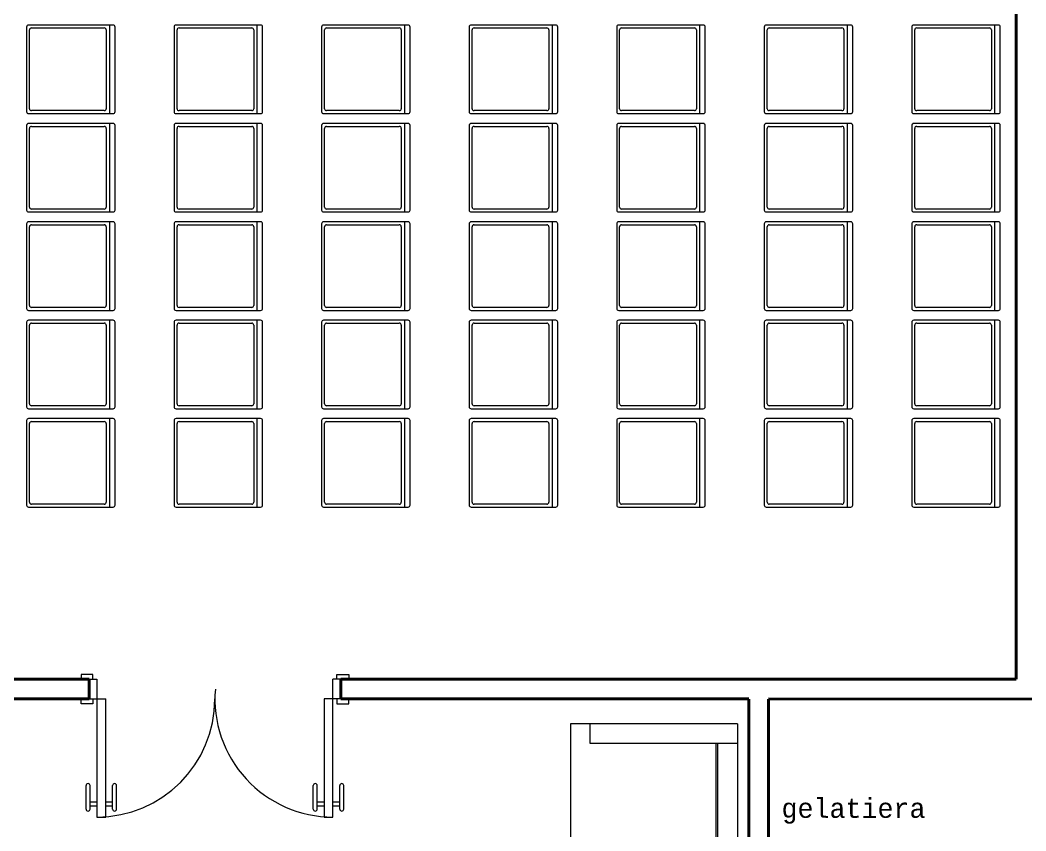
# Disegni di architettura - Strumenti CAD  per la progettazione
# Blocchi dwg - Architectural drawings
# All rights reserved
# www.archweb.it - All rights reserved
# Model space of a CAD drawing. Header units: millimetres. Extents: x 315.9 to 351.7, y 164.8 to 191.
# Drawn here: x 327.54 to 332.66, y 174.14 to 178.26 of the extents above; entities that cross this region are included whole.
import ezdxf

# ---------------------------------------------------------------- set-up
doc = ezdxf.new("R2010")
doc.units = ezdxf.units.MM
doc.linetypes.add('DASHED2', pattern=[9.525, 6.35, -3.175])
for name, color, linetype, lineweight in [('ARREDI attrezzature - furniture', 175, 'Continuous', 9), ('MURATURA sezioni - section wall', 7, 'Continuous', 40), ('PORTE finestre - doors windows', 252, 'Continuous', 5), ('PROIEZIONI finissime - fine lines', 251, 'Continuous', 9)]:
    doc.layers.add(name, color=color, linetype=linetype, lineweight=lineweight)
doc.layers.add('SCRITTE - txt', color=252, linetype='Continuous')
doc.styles.add('LUCIDA', font='lucon.TTF')

msp = doc.modelspace()

# ---------------------------------------------------------------- linework, layer by layer
at = {"layer": 'ARREDI attrezzature - furniture'}
for p, q in [((328.0174, 178.2349), (327.5874, 178.2349)), ((327.9985, 178.2349), (327.9985, 177.7849)), ((328.7674, 178.2349), (328.3374, 178.2349)), ((328.7485, 178.2349), (328.7485, 177.7849)), ((329.5174, 178.2349), (329.0874, 178.2349)), ((329.4985, 178.2349), (329.4985, 177.7849)), ((330.2674, 178.2349), (329.8374, 178.2349)), ((330.2485, 178.2349), (330.2485, 177.7849)), ((331.0174, 178.2349), (330.5874, 178.2349)), ((330.9985, 178.2349), (330.9985, 177.7849)), ((331.7674, 178.2349), (331.3374, 178.2349)), ((331.7485, 178.2349), (331.7485, 177.7849)), ((332.5174, 178.2349), (332.0874, 178.2349)), ((332.4985, 178.2349), (332.4985, 177.7849)), ((327.5774, 178.2249), (327.5774, 177.7949)), ((327.5924, 177.8099), (327.5924, 178.2099)), ((327.6024, 178.2199), (327.9724, 178.2199)), ((327.9824, 178.2099), (327.9824, 177.8099)), ((328.0274, 177.7949), (328.0274, 178.2249)), ((328.3274, 178.2249), (328.3274, 177.7949)), ((328.3424, 177.8099), (328.3424, 178.2099)), ((328.3524, 178.2199), (328.7224, 178.2199)), ((328.7324, 178.2099), (328.7324, 177.8099)), ((328.7774, 177.7949), (328.7774, 178.2249)), ((329.0774, 178.2249), (329.0774, 177.7949)), ((329.0924, 177.8099), (329.0924, 178.2099)), ((329.1024, 178.2199), (329.4724, 178.2199)), ((329.4824, 178.2099), (329.4824, 177.8099)), ((329.5274, 177.7949), (329.5274, 178.2249)), ((329.8274, 178.2249), (329.8274, 177.7949)), ((329.8424, 177.8099), (329.8424, 178.2099)), ((329.8524, 178.2199), (330.2224, 178.2199)), ((330.2324, 178.2099), (330.2324, 177.8099)), ((330.2774, 177.7949), (330.2774, 178.2249)), ((330.5774, 178.2249), (330.5774, 177.7949)), ((330.5924, 177.8099), (330.5924, 178.2099)), ((330.6024, 178.2199), (330.9724, 178.2199)), ((330.9824, 178.2099), (330.9824, 177.8099)), ((331.0274, 177.7949), (331.0274, 178.2249)), ((331.3274, 178.2249), (331.3274, 177.7949)), ((331.3424, 177.8099), (331.3424, 178.2099)), ((331.3524, 178.2199), (331.7224, 178.2199)), ((331.7324, 178.2099), (331.7324, 177.8099)), ((331.7774, 177.7949), (331.7774, 178.2249)), ((332.0774, 178.2249), (332.0774, 177.7949)), ((332.0924, 177.8099), (332.0924, 178.2099)), ((332.1024, 178.2199), (332.4724, 178.2199)), ((332.4824, 178.2099), (332.4824, 177.8099)), ((332.5274, 177.7949), (332.5274, 178.2249)), ((327.5874, 177.7849), (328.0174, 177.7849)), ((327.9724, 177.7999), (327.6024, 177.7999)), ((328.3374, 177.7849), (328.7674, 177.7849)), ((328.7224, 177.7999), (328.3524, 177.7999)), ((329.0874, 177.7849), (329.5174, 177.7849)), ((329.4724, 177.7999), (329.1024, 177.7999)), ((329.8374, 177.7849), (330.2674, 177.7849)), ((330.2224, 177.7999), (329.8524, 177.7999)), ((330.5874, 177.7849), (331.0174, 177.7849)), ((330.9724, 177.7999), (330.6024, 177.7999)), ((331.3374, 177.7849), (331.7674, 177.7849)), ((331.7224, 177.7999), (331.3524, 177.7999)), ((332.0874, 177.7849), (332.5174, 177.7849)), ((332.4724, 177.7999), (332.1024, 177.7999)), ((327.5774, 177.7249), (327.5774, 177.2949)), ((328.0174, 177.7349), (327.5874, 177.7349)), ((327.6024, 177.7199), (327.9724, 177.7199)), ((327.9985, 177.7349), (327.9985, 177.2849)), ((328.0274, 177.2949), (328.0274, 177.7249)), ((328.3274, 177.7249), (328.3274, 177.2949)), ((328.7674, 177.7349), (328.3374, 177.7349)), ((328.3524, 177.7199), (328.7224, 177.7199)), ((328.7485, 177.7349), (328.7485, 177.2849)), ((328.7774, 177.2949), (328.7774, 177.7249)), ((329.0774, 177.7249), (329.0774, 177.2949)), ((329.5174, 177.7349), (329.0874, 177.7349)), ((329.1024, 177.7199), (329.4724, 177.7199)), ((329.4985, 177.7349), (329.4985, 177.2849)), ((329.5274, 177.2949), (329.5274, 177.7249)), ((329.8274, 177.7249), (329.8274, 177.2949)), ((330.2674, 177.7349), (329.8374, 177.7349)), ((329.8524, 177.7199), (330.2224, 177.7199)), ((330.2485, 177.7349), (330.2485, 177.2849)), ((330.2774, 177.2949), (330.2774, 177.7249)), ((330.5774, 177.7249), (330.5774, 177.2949)), ((331.0174, 177.7349), (330.5874, 177.7349)), ((330.6024, 177.7199), (330.9724, 177.7199)), ((330.9985, 177.7349), (330.9985, 177.2849)), ((331.0274, 177.2949), (331.0274, 177.7249)), ((331.3274, 177.7249), (331.3274, 177.2949)), ((331.7674, 177.7349), (331.3374, 177.7349)), ((331.3524, 177.7199), (331.7224, 177.7199)), ((331.7485, 177.7349), (331.7485, 177.2849)), ((331.7774, 177.2949), (331.7774, 177.7249)), ((332.0774, 177.7249), (332.0774, 177.2949)), ((332.5174, 177.7349), (332.0874, 177.7349)), ((332.1024, 177.7199), (332.4724, 177.7199)), ((332.4985, 177.7349), (332.4985, 177.2849)), ((332.5274, 177.2949), (332.5274, 177.7249)), ((327.5924, 177.3099), (327.5924, 177.7099)), ((327.9824, 177.7099), (327.9824, 177.3099)), ((328.3424, 177.3099), (328.3424, 177.7099)), ((328.7324, 177.7099), (328.7324, 177.3099)), ((329.0924, 177.3099), (329.0924, 177.7099)), ((329.4824, 177.7099), (329.4824, 177.3099)), ((329.8424, 177.3099), (329.8424, 177.7099)), ((330.2324, 177.7099), (330.2324, 177.3099)), ((330.5924, 177.3099), (330.5924, 177.7099)), ((330.9824, 177.7099), (330.9824, 177.3099)), ((331.3424, 177.3099), (331.3424, 177.7099)), ((331.7324, 177.7099), (331.7324, 177.3099)), ((332.0924, 177.3099), (332.0924, 177.7099)), ((332.4824, 177.7099), (332.4824, 177.3099)), ((327.5874, 177.2849), (328.0174, 177.2849)), ((327.9724, 177.2999), (327.6024, 177.2999)), ((328.3374, 177.2849), (328.7674, 177.2849)), ((328.7224, 177.2999), (328.3524, 177.2999)), ((329.0874, 177.2849), (329.5174, 177.2849)), ((329.4724, 177.2999), (329.1024, 177.2999)), ((329.8374, 177.2849), (330.2674, 177.2849)), ((330.2224, 177.2999), (329.8524, 177.2999)), ((330.5874, 177.2849), (331.0174, 177.2849)), ((330.9724, 177.2999), (330.6024, 177.2999)), ((331.3374, 177.2849), (331.7674, 177.2849)), ((331.7224, 177.2999), (331.3524, 177.2999)), ((332.0874, 177.2849), (332.5174, 177.2849)), ((332.4724, 177.2999), (332.1024, 177.2999)), ((327.5774, 177.2249), (327.5774, 176.7949)), ((328.0174, 177.2349), (327.5874, 177.2349)), ((327.5924, 176.8099), (327.5924, 177.2099)), ((327.6024, 177.2199), (327.9724, 177.2199)), ((327.9824, 177.2099), (327.9824, 176.8099)), ((327.9985, 177.2349), (327.9985, 176.7849)), ((328.0274, 176.7949), (328.0274, 177.2249)), ((328.3274, 177.2249), (328.3274, 176.7949)), ((328.7674, 177.2349), (328.3374, 177.2349)), ((328.3424, 176.8099), (328.3424, 177.2099)), ((328.3524, 177.2199), (328.7224, 177.2199)), ((328.7324, 177.2099), (328.7324, 176.8099)), ((328.7485, 177.2349), (328.7485, 176.7849)), ((328.7774, 176.7949), (328.7774, 177.2249)), ((329.0774, 177.2249), (329.0774, 176.7949)), ((329.5174, 177.2349), (329.0874, 177.2349)), ((329.0924, 176.8099), (329.0924, 177.2099)), ((329.1024, 177.2199), (329.4724, 177.2199)), ((329.4824, 177.2099), (329.4824, 176.8099)), ((329.4985, 177.2349), (329.4985, 176.7849)), ((329.5274, 176.7949), (329.5274, 177.2249)), ((329.8274, 177.2249), (329.8274, 176.7949)), ((330.2674, 177.2349), (329.8374, 177.2349)), ((329.8424, 176.8099), (329.8424, 177.2099)), ((329.8524, 177.2199), (330.2224, 177.2199)), ((330.2324, 177.2099), (330.2324, 176.8099)), ((330.2485, 177.2349), (330.2485, 176.7849)), ((330.2774, 176.7949), (330.2774, 177.2249)), ((330.5774, 177.2249), (330.5774, 176.7949)), ((331.0174, 177.2349), (330.5874, 177.2349)), ((330.5924, 176.8099), (330.5924, 177.2099)), ((330.6024, 177.2199), (330.9724, 177.2199)), ((330.9824, 177.2099), (330.9824, 176.8099)), ((330.9985, 177.2349), (330.9985, 176.7849)), ((331.0274, 176.7949), (331.0274, 177.2249)), ((331.3274, 177.2249), (331.3274, 176.7949)), ((331.7674, 177.2349), (331.3374, 177.2349)), ((331.3424, 176.8099), (331.3424, 177.2099)), ((331.3524, 177.2199), (331.7224, 177.2199)), ((331.7324, 177.2099), (331.7324, 176.8099)), ((331.7485, 177.2349), (331.7485, 176.7849)), ((331.7774, 176.7949), (331.7774, 177.2249)), ((332.0774, 177.2249), (332.0774, 176.7949)), ((332.5174, 177.2349), (332.0874, 177.2349)), ((332.0924, 176.8099), (332.0924, 177.2099)), ((332.1024, 177.2199), (332.4724, 177.2199)), ((332.4824, 177.2099), (332.4824, 176.8099)), ((332.4985, 177.2349), (332.4985, 176.7849)), ((332.5274, 176.7949), (332.5274, 177.2249)), ((327.9724, 176.7999), (327.6024, 176.7999)), ((328.7224, 176.7999), (328.3524, 176.7999)), ((329.4724, 176.7999), (329.1024, 176.7999)), ((330.2224, 176.7999), (329.8524, 176.7999)), ((330.9724, 176.7999), (330.6024, 176.7999)), ((331.7224, 176.7999), (331.3524, 176.7999)), ((332.4724, 176.7999), (332.1024, 176.7999)), ((327.5874, 176.7849), (328.0174, 176.7849)), ((328.3374, 176.7849), (328.7674, 176.7849)), ((329.0874, 176.7849), (329.5174, 176.7849)), ((329.8374, 176.7849), (330.2674, 176.7849)), ((330.5874, 176.7849), (331.0174, 176.7849)), ((331.3374, 176.7849), (331.7674, 176.7849)), ((332.0874, 176.7849), (332.5174, 176.7849)), ((327.5774, 176.7249), (327.5774, 176.2949)), ((328.0174, 176.7349), (327.5874, 176.7349)), ((327.5924, 176.3099), (327.5924, 176.7099)), ((327.6024, 176.7199), (327.9724, 176.7199)), ((327.9824, 176.7099), (327.9824, 176.3099)), ((327.9985, 176.7349), (327.9985, 176.2849)), ((328.0274, 176.2949), (328.0274, 176.7249)), ((328.3274, 176.7249), (328.3274, 176.2949)), ((328.7674, 176.7349), (328.3374, 176.7349)), ((328.3424, 176.3099), (328.3424, 176.7099)), ((328.3524, 176.7199), (328.7224, 176.7199)), ((328.7324, 176.7099), (328.7324, 176.3099)), ((328.7485, 176.7349), (328.7485, 176.2849)), ((328.7774, 176.2949), (328.7774, 176.7249)), ((329.0774, 176.7249), (329.0774, 176.2949)), ((329.5174, 176.7349), (329.0874, 176.7349)), ((329.0924, 176.3099), (329.0924, 176.7099)), ((329.1024, 176.7199), (329.4724, 176.7199)), ((329.4824, 176.7099), (329.4824, 176.3099)), ((329.4985, 176.7349), (329.4985, 176.2849)), ((329.5274, 176.2949), (329.5274, 176.7249)), ((329.8274, 176.7249), (329.8274, 176.2949)), ((330.2674, 176.7349), (329.8374, 176.7349)), ((329.8424, 176.3099), (329.8424, 176.7099)), ((329.8524, 176.7199), (330.2224, 176.7199)), ((330.2324, 176.7099), (330.2324, 176.3099)), ((330.2485, 176.7349), (330.2485, 176.2849)), ((330.2774, 176.2949), (330.2774, 176.7249)), ((330.5774, 176.7249), (330.5774, 176.2949)), ((331.0174, 176.7349), (330.5874, 176.7349)), ((330.5924, 176.3099), (330.5924, 176.7099)), ((330.6024, 176.7199), (330.9724, 176.7199)), ((330.9824, 176.7099), (330.9824, 176.3099)), ((330.9985, 176.7349), (330.9985, 176.2849)), ((331.0274, 176.2949), (331.0274, 176.7249)), ((331.3274, 176.7249), (331.3274, 176.2949)), ((331.7674, 176.7349), (331.3374, 176.7349)), ((331.3424, 176.3099), (331.3424, 176.7099)), ((331.3524, 176.7199), (331.7224, 176.7199)), ((331.7324, 176.7099), (331.7324, 176.3099)), ((331.7485, 176.7349), (331.7485, 176.2849)), ((331.7774, 176.2949), (331.7774, 176.7249)), ((332.0774, 176.7249), (332.0774, 176.2949)), ((332.5174, 176.7349), (332.0874, 176.7349)), ((332.0924, 176.3099), (332.0924, 176.7099)), ((332.1024, 176.7199), (332.4724, 176.7199)), ((332.4824, 176.7099), (332.4824, 176.3099)), ((332.4985, 176.7349), (332.4985, 176.2849)), ((332.5274, 176.2949), (332.5274, 176.7249)), ((327.5874, 176.2849), (328.0174, 176.2849)), ((327.9724, 176.2999), (327.6024, 176.2999)), ((328.3374, 176.2849), (328.7674, 176.2849)), ((328.7224, 176.2999), (328.3524, 176.2999)), ((329.0874, 176.2849), (329.5174, 176.2849)), ((329.4724, 176.2999), (329.1024, 176.2999)), ((329.8374, 176.2849), (330.2674, 176.2849)), ((330.2224, 176.2999), (329.8524, 176.2999)), ((330.5874, 176.2849), (331.0174, 176.2849)), ((330.9724, 176.2999), (330.6024, 176.2999)), ((331.3374, 176.2849), (331.7674, 176.2849)), ((331.7224, 176.2999), (331.3524, 176.2999)), ((332.0874, 176.2849), (332.5174, 176.2849)), ((332.4724, 176.2999), (332.1024, 176.2999)), ((328.0174, 176.2349), (327.5874, 176.2349)), ((327.9985, 176.2349), (327.9985, 175.7849)), ((328.7674, 176.2349), (328.3374, 176.2349)), ((328.7485, 176.2349), (328.7485, 175.7849)), ((329.5174, 176.2349), (329.0874, 176.2349)), ((329.4985, 176.2349), (329.4985, 175.7849)), ((330.2674, 176.2349), (329.8374, 176.2349)), ((330.2485, 176.2349), (330.2485, 175.7849)), ((331.0174, 176.2349), (330.5874, 176.2349)), ((330.9985, 176.2349), (330.9985, 175.7849)), ((331.7674, 176.2349), (331.3374, 176.2349)), ((331.7485, 176.2349), (331.7485, 175.7849)), ((332.5174, 176.2349), (332.0874, 176.2349)), ((332.4985, 176.2349), (332.4985, 175.7849)), ((327.5774, 176.2249), (327.5774, 175.7949)), ((327.5924, 175.8099), (327.5924, 176.2099)), ((327.6024, 176.2199), (327.9724, 176.2199)), ((327.9824, 176.2099), (327.9824, 175.8099)), ((328.0274, 175.7949), (328.0274, 176.2249)), ((328.3274, 176.2249), (328.3274, 175.7949)), ((328.3424, 175.8099), (328.3424, 176.2099)), ((328.3524, 176.2199), (328.7224, 176.2199)), ((328.7324, 176.2099), (328.7324, 175.8099)), ((328.7774, 175.7949), (328.7774, 176.2249)), ((329.0774, 176.2249), (329.0774, 175.7949)), ((329.0924, 175.8099), (329.0924, 176.2099)), ((329.1024, 176.2199), (329.4724, 176.2199)), ((329.4824, 176.2099), (329.4824, 175.8099)), ((329.5274, 175.7949), (329.5274, 176.2249)), ((329.8274, 176.2249), (329.8274, 175.7949)), ((329.8424, 175.8099), (329.8424, 176.2099)), ((329.8524, 176.2199), (330.2224, 176.2199)), ((330.2324, 176.2099), (330.2324, 175.8099)), ((330.2774, 175.7949), (330.2774, 176.2249)), ((330.5774, 176.2249), (330.5774, 175.7949)), ((330.5924, 175.8099), (330.5924, 176.2099)), ((330.6024, 176.2199), (330.9724, 176.2199)), ((330.9824, 176.2099), (330.9824, 175.8099)), ((331.0274, 175.7949), (331.0274, 176.2249)), ((331.3274, 176.2249), (331.3274, 175.7949)), ((331.3424, 175.8099), (331.3424, 176.2099)), ((331.3524, 176.2199), (331.7224, 176.2199)), ((331.7324, 176.2099), (331.7324, 175.8099)), ((331.7774, 175.7949), (331.7774, 176.2249)), ((332.0774, 176.2249), (332.0774, 175.7949)), ((332.0924, 175.8099), (332.0924, 176.2099)), ((332.1024, 176.2199), (332.4724, 176.2199)), ((332.4824, 176.2099), (332.4824, 175.8099)), ((332.5274, 175.7949), (332.5274, 176.2249)), ((327.5874, 175.7849), (328.0174, 175.7849)), ((327.9724, 175.7999), (327.6024, 175.7999)), ((328.3374, 175.7849), (328.7674, 175.7849)), ((328.7224, 175.7999), (328.3524, 175.7999)), ((329.0874, 175.7849), (329.5174, 175.7849)), ((329.4724, 175.7999), (329.1024, 175.7999)), ((329.8374, 175.7849), (330.2674, 175.7849)), ((330.2224, 175.7999), (329.8524, 175.7999)), ((330.5874, 175.7849), (331.0174, 175.7849)), ((330.9724, 175.7999), (330.6024, 175.7999)), ((331.3374, 175.7849), (331.7674, 175.7849)), ((331.7224, 175.7999), (331.3524, 175.7999)), ((332.0874, 175.7849), (332.5174, 175.7849)), ((332.4724, 175.7999), (332.1024, 175.7999)), ((330.342, 174.6832), (330.342, 172.5082)), ((331.192, 174.6832), (330.342, 174.6832)), ((330.442, 174.5832), (330.442, 174.6832)), ((331.192, 174.6832), (331.192, 172.5081)), ((331.192, 174.5832), (330.442, 174.5832)), ((331.082, 174.5832), (331.082, 172.6081)), ((331.092, 172.6081), (331.092, 174.5832))]:
    msp.add_line(p, q, dxfattribs=at)
for centre, start, end in [((327.5874, 178.2249), 90, 180), ((328.0174, 178.2249), 0, 90), ((328.3374, 178.2249), 90, 180), ((328.7674, 178.2249), 0, 90), ((329.0874, 178.2249), 90, 180), ((329.5174, 178.2249), 0, 90), ((329.8374, 178.2249), 90, 180), ((330.2674, 178.2249), 0, 90), ((330.5874, 178.2249), 90, 180), ((331.0174, 178.2249), 0, 90), ((331.3374, 178.2249), 90, 180), ((331.7674, 178.2249), 0, 90), ((332.0874, 178.2249), 90, 180), ((332.5174, 178.2249), 0, 90), ((327.6024, 178.2099), 90, 180), ((327.9724, 178.2099), 0, 90), ((328.3524, 178.2099), 90, 180), ((328.7224, 178.2099), 0, 90), ((329.1024, 178.2099), 90, 180), ((329.4724, 178.2099), 0, 90), ((329.8524, 178.2099), 90, 180), ((330.2224, 178.2099), 0, 90), ((330.6024, 178.2099), 90, 180), ((330.9724, 178.2099), 0, 90), ((331.3524, 178.2099), 90, 180), ((331.7224, 178.2099), 0, 90), ((332.1024, 178.2099), 90, 180), ((332.4724, 178.2099), 0, 90), ((327.5874, 177.7949), 180, 270), ((327.6024, 177.8099), 180, 270), ((327.9724, 177.8099), 270, 0), ((328.0174, 177.7949), 270, 0), ((328.3374, 177.7949), 180, 270), ((328.3524, 177.8099), 180, 270), ((328.7224, 177.8099), 270, 0), ((328.7674, 177.7949), 270, 0), ((329.0874, 177.7949), 180, 270), ((329.1024, 177.8099), 180, 270), ((329.4724, 177.8099), 270, 0), ((329.5174, 177.7949), 270, 0), ((329.8374, 177.7949), 180, 270), ((329.8524, 177.8099), 180, 270), ((330.2224, 177.8099), 270, 0), ((330.2674, 177.7949), 270, 0), ((330.5874, 177.7949), 180, 270), ((330.6024, 177.8099), 180, 270), ((330.9724, 177.8099), 270, 0), ((331.0174, 177.7949), 270, 0), ((331.3374, 177.7949), 180, 270), ((331.3524, 177.8099), 180, 270), ((331.7224, 177.8099), 270, 0), ((331.7674, 177.7949), 270, 0), ((332.0874, 177.7949), 180, 270), ((332.1024, 177.8099), 180, 270), ((332.4724, 177.8099), 270, 0), ((332.5174, 177.7949), 270, 0), ((327.5874, 177.7249), 90, 180), ((327.6024, 177.7099), 90, 180), ((327.9724, 177.7099), 0, 90), ((328.0174, 177.7249), 0, 90), ((328.3374, 177.7249), 90, 180), ((328.3524, 177.7099), 90, 180), ((328.7224, 177.7099), 0, 90), ((328.7674, 177.7249), 0, 90), ((329.0874, 177.7249), 90, 180), ((329.1024, 177.7099), 90, 180), ((329.4724, 177.7099), 0, 90), ((329.5174, 177.7249), 0, 90), ((329.8374, 177.7249), 90, 180), ((329.8524, 177.7099), 90, 180), ((330.2224, 177.7099), 0, 90), ((330.2674, 177.7249), 0, 90), ((330.5874, 177.7249), 90, 180), ((330.6024, 177.7099), 90, 180), ((330.9724, 177.7099), 0, 90), ((331.0174, 177.7249), 0, 90), ((331.3374, 177.7249), 90, 180), ((331.3524, 177.7099), 90, 180), ((331.7224, 177.7099), 0, 90), ((331.7674, 177.7249), 0, 90), ((332.0874, 177.7249), 90, 180), ((332.1024, 177.7099), 90, 180), ((332.4724, 177.7099), 0, 90), ((332.5174, 177.7249), 0, 90), ((327.6024, 177.3099), 180, 270), ((327.9724, 177.3099), 270, 0), ((328.3524, 177.3099), 180, 270), ((328.7224, 177.3099), 270, 0), ((329.1024, 177.3099), 180, 270), ((329.4724, 177.3099), 270, 0), ((329.8524, 177.3099), 180, 270), ((330.2224, 177.3099), 270, 0), ((330.6024, 177.3099), 180, 270), ((330.9724, 177.3099), 270, 0), ((331.3524, 177.3099), 180, 270), ((331.7224, 177.3099), 270, 0), ((332.1024, 177.3099), 180, 270), ((332.4724, 177.3099), 270, 0), ((327.5874, 177.2949), 180, 270), ((328.0174, 177.2949), 270, 0), ((328.3374, 177.2949), 180, 270), ((328.7674, 177.2949), 270, 0), ((329.0874, 177.2949), 180, 270), ((329.5174, 177.2949), 270, 0), ((329.8374, 177.2949), 180, 270), ((330.2674, 177.2949), 270, 0), ((330.5874, 177.2949), 180, 270), ((331.0174, 177.2949), 270, 0), ((331.3374, 177.2949), 180, 270), ((331.7674, 177.2949), 270, 0), ((332.0874, 177.2949), 180, 270), ((332.5174, 177.2949), 270, 0), ((327.5874, 177.2249), 90, 180), ((327.6024, 177.2099), 90, 180), ((327.9724, 177.2099), 0, 90), ((328.0174, 177.2249), 0, 90), ((328.3374, 177.2249), 90, 180), ((328.3524, 177.2099), 90, 180), ((328.7224, 177.2099), 0, 90), ((328.7674, 177.2249), 0, 90), ((329.0874, 177.2249), 90, 180), ((329.1024, 177.2099), 90, 180), ((329.4724, 177.2099), 0, 90), ((329.5174, 177.2249), 0, 90), ((329.8374, 177.2249), 90, 180), ((329.8524, 177.2099), 90, 180), ((330.2224, 177.2099), 0, 90), ((330.2674, 177.2249), 0, 90), ((330.5874, 177.2249), 90, 180), ((330.6024, 177.2099), 90, 180), ((330.9724, 177.2099), 0, 90), ((331.0174, 177.2249), 0, 90), ((331.3374, 177.2249), 90, 180), ((331.3524, 177.2099), 90, 180), ((331.7224, 177.2099), 0, 90), ((331.7674, 177.2249), 0, 90), ((332.0874, 177.2249), 90, 180), ((332.1024, 177.2099), 90, 180), ((332.4724, 177.2099), 0, 90), ((332.5174, 177.2249), 0, 90), ((327.6024, 176.8099), 180, 270), ((327.9724, 176.8099), 270, 0), ((328.3524, 176.8099), 180, 270), ((328.7224, 176.8099), 270, 0), ((329.1024, 176.8099), 180, 270), ((329.4724, 176.8099), 270, 0), ((329.8524, 176.8099), 180, 270), ((330.2224, 176.8099), 270, 0), ((330.6024, 176.8099), 180, 270), ((330.9724, 176.8099), 270, 0), ((331.3524, 176.8099), 180, 270), ((331.7224, 176.8099), 270, 0), ((332.1024, 176.8099), 180, 270), ((332.4724, 176.8099), 270, 0), ((327.5874, 176.7949), 180, 270), ((328.0174, 176.7949), 270, 0), ((328.3374, 176.7949), 180, 270), ((328.7674, 176.7949), 270, 0), ((329.0874, 176.7949), 180, 270), ((329.5174, 176.7949), 270, 0), ((329.8374, 176.7949), 180, 270), ((330.2674, 176.7949), 270, 0), ((330.5874, 176.7949), 180, 270), ((331.0174, 176.7949), 270, 0), ((331.3374, 176.7949), 180, 270), ((331.7674, 176.7949), 270, 0), ((332.0874, 176.7949), 180, 270), ((332.5174, 176.7949), 270, 0), ((327.5874, 176.7249), 90, 180), ((327.6024, 176.7099), 90, 180), ((327.9724, 176.7099), 0, 90), ((328.0174, 176.7249), 0, 90), ((328.3374, 176.7249), 90, 180), ((328.3524, 176.7099), 90, 180), ((328.7224, 176.7099), 0, 90), ((328.7674, 176.7249), 0, 90), ((329.0874, 176.7249), 90, 180), ((329.1024, 176.7099), 90, 180), ((329.4724, 176.7099), 0, 90), ((329.5174, 176.7249), 0, 90), ((329.8374, 176.7249), 90, 180), ((329.8524, 176.7099), 90, 180), ((330.2224, 176.7099), 0, 90), ((330.2674, 176.7249), 0, 90), ((330.5874, 176.7249), 90, 180), ((330.6024, 176.7099), 90, 180), ((330.9724, 176.7099), 0, 90), ((331.0174, 176.7249), 0, 90), ((331.3374, 176.7249), 90, 180), ((331.3524, 176.7099), 90, 180), ((331.7224, 176.7099), 0, 90), ((331.7674, 176.7249), 0, 90), ((332.0874, 176.7249), 90, 180), ((332.1024, 176.7099), 90, 180), ((332.4724, 176.7099), 0, 90), ((332.5174, 176.7249), 0, 90), ((327.5874, 176.2949), 180, 270), ((327.6024, 176.3099), 180, 270), ((327.9724, 176.3099), 270, 0), ((328.0174, 176.2949), 270, 0), ((328.3374, 176.2949), 180, 270), ((328.3524, 176.3099), 180, 270), ((328.7224, 176.3099), 270, 0), ((328.7674, 176.2949), 270, 0), ((329.0874, 176.2949), 180, 270), ((329.1024, 176.3099), 180, 270), ((329.4724, 176.3099), 270, 0), ((329.5174, 176.2949), 270, 0), ((329.8374, 176.2949), 180, 270), ((329.8524, 176.3099), 180, 270), ((330.2224, 176.3099), 270, 0), ((330.2674, 176.2949), 270, 0), ((330.5874, 176.2949), 180, 270), ((330.6024, 176.3099), 180, 270), ((330.9724, 176.3099), 270, 0), ((331.0174, 176.2949), 270, 0), ((331.3374, 176.2949), 180, 270), ((331.3524, 176.3099), 180, 270), ((331.7224, 176.3099), 270, 0), ((331.7674, 176.2949), 270, 0), ((332.0874, 176.2949), 180, 270), ((332.1024, 176.3099), 180, 270), ((332.4724, 176.3099), 270, 0), ((332.5174, 176.2949), 270, 0), ((327.5874, 176.2249), 90, 180), ((328.0174, 176.2249), 0, 90), ((328.3374, 176.2249), 90, 180), ((328.7674, 176.2249), 0, 90), ((329.0874, 176.2249), 90, 180), ((329.5174, 176.2249), 0, 90), ((329.8374, 176.2249), 90, 180), ((330.2674, 176.2249), 0, 90), ((330.5874, 176.2249), 90, 180), ((331.0174, 176.2249), 0, 90), ((331.3374, 176.2249), 90, 180), ((331.7674, 176.2249), 0, 90), ((332.0874, 176.2249), 90, 180), ((332.5174, 176.2249), 0, 90), ((327.6024, 176.2099), 90, 180), ((327.9724, 176.2099), 0, 90), ((328.3524, 176.2099), 90, 180), ((328.7224, 176.2099), 0, 90), ((329.1024, 176.2099), 90, 180), ((329.4724, 176.2099), 0, 90), ((329.8524, 176.2099), 90, 180), ((330.2224, 176.2099), 0, 90), ((330.6024, 176.2099), 90, 180), ((330.9724, 176.2099), 0, 90), ((331.3524, 176.2099), 90, 180), ((331.7224, 176.2099), 0, 90), ((332.1024, 176.2099), 90, 180), ((332.4724, 176.2099), 0, 90), ((327.5874, 175.7949), 180, 270), ((327.6024, 175.8099), 180, 270), ((327.9724, 175.8099), 270, 0), ((328.0174, 175.7949), 270, 0), ((328.3374, 175.7949), 180, 270), ((328.3524, 175.8099), 180, 270), ((328.7224, 175.8099), 270, 0), ((328.7674, 175.7949), 270, 0), ((329.0874, 175.7949), 180, 270), ((329.1024, 175.8099), 180, 270), ((329.4724, 175.8099), 270, 0), ((329.5174, 175.7949), 270, 0), ((329.8374, 175.7949), 180, 270), ((329.8524, 175.8099), 180, 270), ((330.2224, 175.8099), 270, 0), ((330.2674, 175.7949), 270, 0), ((330.5874, 175.7949), 180, 270), ((330.6024, 175.8099), 180, 270), ((330.9724, 175.8099), 270, 0), ((331.0174, 175.7949), 270, 0), ((331.3374, 175.7949), 180, 270), ((331.3524, 175.8099), 180, 270), ((331.7224, 175.8099), 270, 0), ((331.7674, 175.7949), 270, 0), ((332.0874, 175.7949), 180, 270), ((332.1024, 175.8099), 180, 270), ((332.4724, 175.8099), 270, 0), ((332.5174, 175.7949), 270, 0)]:
    msp.add_arc(centre, 0.01, start, end, dxfattribs=at)
at = {"layer": 'MURATURA sezioni - section wall', "linetype": 'Continuous'}
for p, q in [((332.6074, 181.61), (332.6074, 174.9098)), ((327.895, 174.9099), (325.2121, 174.9099)), ((327.895, 174.8098), (327.895, 174.9098)), ((332.6074, 174.9098), (329.175, 174.9099)), ((329.175, 174.8098), (329.175, 174.9098)), ((327.895, 174.8099), (321.689, 174.8099)), ((331.249, 174.8099), (329.175, 174.8099)), ((331.249, 171.2292), (331.249, 174.8098)), ((332.7074, 174.8098), (331.349, 174.8099)), ((331.349, 172.9465), (331.349, 174.8098))]:
    msp.add_line(p, q, dxfattribs=at)
at = {"layer": 'PORTE finestre - doors windows'}
for p, q in [((327.915, 174.9349), (327.855, 174.9349)), ((327.855, 174.9349), (327.855, 174.9099)), ((327.855, 174.9099), (327.935, 174.9099)), ((327.895, 174.9099), (327.895, 174.8099)), ((327.915, 174.9099), (327.915, 174.9349)), ((327.935, 174.9099), (327.935, 174.2099)), ((329.215, 174.9099), (329.135, 174.9099)), ((329.135, 174.2099), (329.135, 174.9099)), ((329.155, 174.9349), (329.215, 174.9349)), ((329.155, 174.9099), (329.155, 174.9349)), ((329.175, 174.9099), (329.175, 174.8099)), ((329.215, 174.9349), (329.215, 174.9099)), ((327.855, 174.7849), (327.855, 174.8099)), ((327.855, 174.8099), (327.98, 174.8099)), ((327.915, 174.8099), (327.915, 174.7849)), ((327.98, 174.2099), (327.98, 174.8099)), ((329.215, 174.8099), (329.09, 174.8099)), ((329.09, 174.8099), (329.09, 174.2099)), ((329.155, 174.8099), (329.155, 174.7849)), ((329.215, 174.7849), (329.215, 174.8099)), ((327.915, 174.7849), (327.855, 174.7849)), ((329.155, 174.7849), (329.215, 174.7849)), ((327.88, 174.2499), (327.88, 174.3699)), ((327.9, 174.2499), (327.9, 174.3699)), ((328.015, 174.2499), (328.015, 174.3699)), ((328.035, 174.2499), (328.035, 174.3699)), ((329.035, 174.2499), (329.035, 174.3699)), ((329.055, 174.2499), (329.055, 174.3699)), ((329.17, 174.2499), (329.17, 174.3699)), ((329.19, 174.2499), (329.19, 174.3699)), ((327.935, 174.2849), (327.9, 174.2849)), ((327.935, 174.2649), (327.9, 174.2649)), ((328.015, 174.2849), (327.98, 174.2849)), ((328.015, 174.2649), (327.98, 174.2649)), ((329.09, 174.2849), (329.055, 174.2849)), ((329.09, 174.2649), (329.055, 174.2649)), ((329.17, 174.2849), (329.135, 174.2849)), ((329.17, 174.2649), (329.135, 174.2649)), ((327.935, 174.2099), (327.98, 174.2099)), ((329.09, 174.2099), (329.135, 174.2099))]:
    msp.add_line(p, q, dxfattribs=at)
for centre, start, end in [((327.89, 174.3699), 0, 180), ((328.025, 174.3699), 0, 180), ((329.045, 174.3699), 0, 180), ((329.18, 174.3699), 0, 180), ((327.89, 174.2499), 180, 0), ((328.025, 174.2499), 180, 0), ((329.045, 174.2499), 180, 0), ((329.18, 174.2499), 180, 0)]:
    msp.add_arc(centre, 0.01, start, end, dxfattribs=at)
at = {"layer": 'PROIEZIONI finissime - fine lines', "linetype": 'DASHED2', "ltscale": 1500}
for centre, start, end in [((329.135, 174.8099), 175.2198, 270), ((327.935, 174.8099), 270, 0)]:
    msp.add_arc(centre, 0.6, start, end, dxfattribs=at)

# ---------------------------------------------------------------- texts
at = {"layer": 'SCRITTE - txt', "insert": (331.4151, 174.3018), "char_height": 0.096, "width": 0.567609, "attachment_point": 1, "style": 'LUCIDA'}
msp.add_mtext('gelatiera', dxfattribs=at)

doc.saveas('drawing.dxf')
